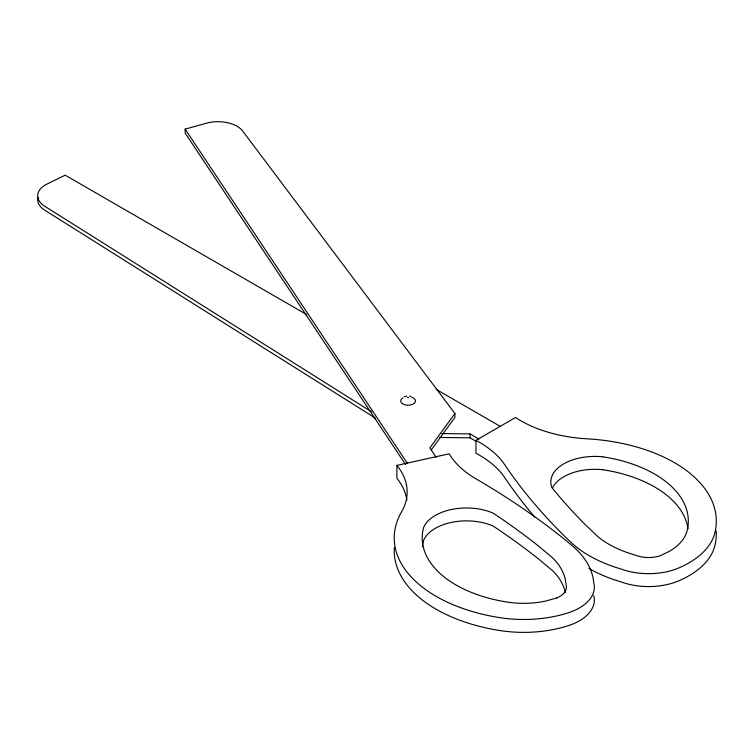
<?xml version="1.0" encoding="UTF-8"?>
<svg xmlns="http://www.w3.org/2000/svg" width="754" height="754" viewBox="0 0 754 754"><rect width="100%" height="100%" fill="white"/><g stroke="black" fill="none" stroke-linecap="round" stroke-linejoin="round"><path stroke-width="1.13" d="M405.577 464.568L185.145 133.034L185.145 129.113L208.33 122.704A26.927 15.542 0 0 1 242.675 131.036L454.907 413.494L429.874 447.914L436.142 457.339M431.231 449.968L454.907 417.414L454.907 413.494M475.953 440.345L515.557 417.48A108.576 62.686 0 0 0 587.093 438.828A143.072 82.601 0 0 1 714.632 533.634A91.347 52.742 0 0 1 678.977 567.866A50.782 29.321 0 0 1 621.079 569.006A124.966 72.148 0 0 1 570.589 541.985A859.513 496.236 0 0 1 504.737 464.728A113.241 65.381 0 0 0 475.953 440.345L475.953 453.229A113.241 65.381 0 0 1 504.737 477.621A859.513 496.236 0 0 0 534.756 517.074M404.163 396.868L406.66 396.038M396.906 465.397L449.196 453.804A113.241 65.381 0 0 0 476.066 478.903A859.513 496.236 0 0 1 571.523 545.067A124.966 72.148 0 0 1 593.737 582.682A50.782 29.321 0 0 1 568.393 612.757A91.347 52.742 0 0 1 499.723 617.639A143.072 82.601 0 0 1 401.58 511.806A108.576 62.686 0 0 0 396.906 465.397L396.906 478.281A108.576 62.686 0 0 1 406.858 500.241M441.844 433.559L470.044 433.908L478.95 439.045M439.488 437.452L470.044 437.829L475.981 441.25M409.545 396.038L410.892 396.359M306.727 314.635L65.146 175.164L45.579 184.777A26.927 15.542 0 0 0 44.788 206.285L371.534 411.797M436.189 389.375L500.402 426.453M375.52 418.234L44.788 210.206A26.927 15.542 0 0 1 37.992 197.388M185.145 129.113L407.537 463.587M470.044 433.908L470.044 437.829M411.807 397.226A7.408 4.279 0 0 1 414.172 403.39A7.408 4.279 0 0 1 403.343 404.21A7.408 4.279 0 0 1 402.862 397.905M565.293 592.474A97.049 56.032 0 0 0 552.277 570.439L538.149 558.648A831.615 480.128 0 0 0 493.144 526.047A44.081 25.448 0 0 0 423.682 540.288A115.108 66.456 0 0 0 422.428 546.735M394.333 547.762A143.072 82.601 0 0 0 499.723 630.523A91.347 52.742 0 0 0 568.393 625.641A50.782 29.321 0 0 0 593.737 595.566M602.785 469.704A115.108 66.456 0 0 1 687.997 528.969M602.785 456.82A115.108 66.456 0 0 1 686.96 531.202A63.308 36.55 0 0 1 669.646 551.174L660.353 555.679A22.846 13.195 0 0 1 638.223 556.113L627.752 552.739A97.049 56.032 0 0 1 598.176 536.914L585.283 524.661A831.615 480.128 0 0 1 551.985 487.668A44.081 25.448 0 0 1 602.785 456.82M588.968 568.431A124.966 72.148 0 0 0 621.079 581.89A50.782 29.321 0 0 0 678.977 580.75A91.347 52.742 0 0 0 714.632 546.518A143.072 82.601 0 0 0 716.206 530.901M552.371 488.083A44.081 25.448 0 0 1 602.785 469.714M407.839 397.528L408.366 397.612L407.914 397.462M556.688 597.979L545.783 601.051A63.308 36.55 0 0 1 507.122 602.06A115.108 66.456 0 0 1 423.663 527.404A44.081 25.448 0 0 1 493.144 513.154A831.615 480.128 0 0 1 538.149 545.764L552.277 557.545A97.049 56.032 0 0 1 565.293 579.581L566.377 586.48A22.846 13.195 0 0 1 556.688 597.979"/></g></svg>
